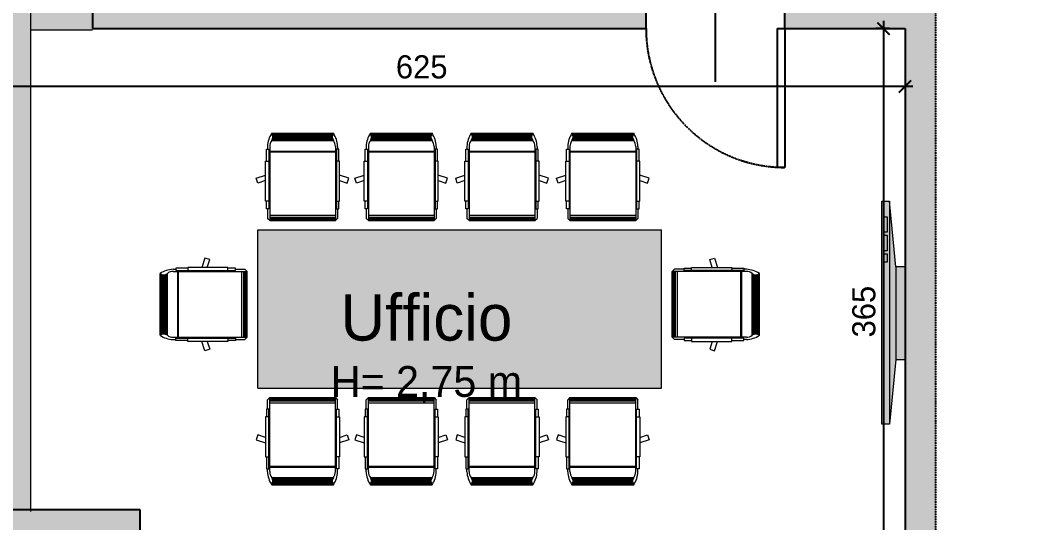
# Model space of a CAD drawing. Header units: millimetres. Extents: x 515 to 43442, y -1882 to 9936.
# Drawn here: x 16131 to 16781, y 9173 to 9499 of the extents above; entities that cross this region are included whole.
import ezdxf

# ---------------------------------------------------------------- set-up
doc = ezdxf.new("R2010")
doc.units = ezdxf.units.MM
doc.linetypes.add('35', pattern=[1.5, 0.5, -0.25, 0.5, -0.25])
doc.linetypes.add('HIDDEN', pattern=[0.375, 0.25, -0.125])
doc.layers.get('Defpoints').update_dxf_attribs({"color": 31})
doc.layers.add('ARREDI_CAMP', color=7, linetype='Continuous', lineweight=0, true_color=0xededed)
doc.layers.add('CAMP sez', color=9, linetype='Continuous', lineweight=15, true_color=0xbdbdbd)
doc.layers.add('ARREDI_LINEE', color=33, linetype='Continuous', lineweight=9)
for name, color, linetype in [('INF', 8, 'Continuous'), ('Q_100_ESECUTIVO', 3, 'Continuous'), ('SEZ', 170, 'Continuous'), ('Testi', 7, 'Continuous')]:
    doc.layers.add(name, color=color, linetype=linetype)
doc.styles.add('T_ESE_q100', font='bahnschrift.ttf', dxfattribs={"height": 15})
doc.dimstyles.new('ESE_q100', dxfattribs={"dimscale": 0, "dimtxt": 15, "dimasz": 8, "dimexe": 5, "dimexo": 10, "dimgap": 5, "dimtad": 1, "dimdec": 0, "dimrnd": 0.5, "dimzin": 0, "dimdsep": 46, "dimtxsty": 'T_ESE_q100', "dimblk": 'ARCHTICK', "dimcen": 0.09, "dimdle": 5, "dimadec": 0, "dimazin": 0, "dimtfac": 1, "dimtdec": 0, "dimtofl": 0, "dimtmove": 2, "dimatfit": 3, "dimldrblk": 'ARCHTICK', "dimfxl": 20, "dimfxlon": 1, "dimtolj": 1, "dimtzin": 0, "dimarcsym": 0})

# ---------------------------------------------------------------- blocks, each defined once
blk = doc.blocks.new('_ArchTick')
at = {"color": 0, "linetype": 'ByBlock', "const_width": 0.15}
blk.add_lwpolyline([(-0.5, -0.5), (0.5, 0.5)], dxfattribs=at)
blk = doc.blocks.new('*D168')
at = {"layer": 'Defpoints', "color": 0, "transparency": 16777216}
for p in [(16704.59, 9493.65), (16690.59, 9126.65), (16704.59, 9126.65)]:
    blk.add_point(p, dxfattribs=at)
at = {"layer": 'Q_100_ESECUTIVO', "color": 0, "lineweight": -2, "transparency": 16777216}
for p, q in [((16690.59, 9498.65), (16690.59, 9121.65)), ((16694.59, 9493.65), (16685.59, 9493.65)), ((16694.59, 9126.65), (16685.59, 9126.65))]:
    blk.add_line(p, q, dxfattribs=at)
at = {"layer": 'Q_100_ESECUTIVO', "color": 0, "lineweight": -2, "transparency": 16777216, "xscale": 8, "yscale": 8, "zscale": 8}
for p, rotation in [((16690.59, 9493.65), 90), ((16690.59, 9126.65), 270)]:
    blk.add_blockref('_ArchTick', p, dxfattribs=dict(at, rotation=rotation))
at = {"layer": 'Q_100_ESECUTIVO', "color": 0, "transparency": 16777216, "insert": (16677.94, 9310.15), "char_height": 15, "attachment_point": 5, "rotation": 90, "style": 'T_ESE_q100'}
blk.add_mtext('\\A1;365', dxfattribs=at)
blk = doc.blocks.new('*D175')
at = {"layer": 'Defpoints', "color": 0, "transparency": 16777216}
for p in [(16077.59, 9493.65), (16704.59, 9493.65), (16077.59, 9456.07)]:
    blk.add_point(p, dxfattribs=at)
at = {"layer": 'Q_100_ESECUTIVO', "color": 0, "lineweight": -2, "transparency": 16777216}
for p, q in [((16077.59, 9476.07), (16077.59, 9451.07)), ((16704.59, 9476.07), (16704.59, 9451.07)), ((16709.59, 9456.07), (16072.59, 9456.07))]:
    blk.add_line(p, q, dxfattribs=at)
at = {"layer": 'Q_100_ESECUTIVO', "color": 0, "lineweight": -2, "transparency": 16777216, "xscale": 8, "yscale": 8, "zscale": 8, "rotation": 180}
blk.add_blockref('_ArchTick', (16077.59, 9456.07), dxfattribs=at)
at = {"layer": 'Q_100_ESECUTIVO', "color": 0, "lineweight": -2, "transparency": 16777216, "xscale": 8, "yscale": 8, "zscale": 8}
blk.add_blockref('_ArchTick', (16704.59, 9456.07), dxfattribs=at)
at = {"layer": 'Q_100_ESECUTIVO', "color": 0, "transparency": 16777216, "insert": (16391.09, 9468.72), "char_height": 15, "attachment_point": 5, "style": 'T_ESE_q100'}
blk.add_mtext('\\A1;625', dxfattribs=at)

msp = doc.modelspace()

# ---------------------------------------------------------------- hatches: boundary and pattern name
at = {"layer": 'ARREDI_CAMP', "lineweight": -2, "true_color": 0xc7c8ca, "transparency": 33554687}
h = msp.add_hatch(color=9, dxfattribs=at)
h.dxf.hatch_style = 1
h.paths.add_polyline_path([(16177.59, 9546.65), (16077.59, 9546.65), (16077.59, 9492.65), (16077.59, 9180.65), (16137.59, 9180.65), (16137.59, 9492.65), (16177.59, 9492.65)])
at = {"layer": 'ARREDI_CAMP', "true_color": 0x474747}
h = msp.add_hatch(color=49, dxfattribs=at)
h.dxf.hatch_style = 1
h.paths.add_polyline_path([(16694.59, 9381.65), (16689.59, 9381.65), (16689.59, 9237.15), (16694.59, 9237.15), (16698.59, 9279.15), (16704.59, 9279.15), (16704.59, 9339.15), (16698.59, 9339.15)])
at = {"layer": 'ARREDI_CAMP', "lineweight": -2, "true_color": 0xc7c8ca, "transparency": 33554687}
h = msp.add_hatch(color=9, dxfattribs=at)
h.dxf.hatch_style = 1
h.paths.add_polyline_path([(16284.8, 9363.13), (16284.8, 9260.53), (16546.73, 9260.53), (16546.73, 9363.13)])
at = {"layer": 'CAMP sez'}
h = msp.add_hatch(color=256, dxfattribs=at)
h.dxf.hatch_style = 1
h.paths.add_polyline_path([(16446.59, 6994.65), (16293.59, 6994.65), (16293.59, 6979.65), (16446.59, 6979.65)], flags=17)
h.paths.add_polyline_path([(16789.59, 6994.65), (16536.59, 6994.65), (16536.59, 6979.65), (16789.59, 6979.65)], flags=17)
h.paths.add_polyline_path([(15701.59, 6338.65), (15674.59, 6338.65), (15674.59, 6318.65), (15701.59, 6318.65)], flags=17)
h.paths.add_polyline_path([(16903.59, 7576.65), (16789.59, 7576.65), (16789.59, 7549.65), (16794.59, 7549.65), (16794.59, 7530.65), (16789.59, 7530.65), (16789.59, 7503.65), (16903.59, 7503.65)], flags=17)
h.paths.add_polyline_path([(15925.09, 9914.65), (15905.09, 9914.65), (15905.09, 9516.65), (15925.09, 9516.65)], flags=17)
h.paths.add_polyline_path([(15945.09, 9516.65), (15885.09, 9516.65), (15885.09, 9496.65), (15945.09, 9496.65)], flags=17)
h.paths.add_polyline_path([(16062.59, 9516.65), (16035.09, 9516.65), (16035.09, 9496.65), (16062.59, 9496.65)], flags=17)
h.paths.add_polyline_path([(15795.09, 9516.65), (15682.59, 9516.65), (15682.59, 9496.65), (15795.09, 9496.65)], flags=17)
h.paths.add_polyline_path([(16208.59, 9181.65), (16062.59, 9181.65), (16062.59, 9165.65), (16181.59, 9165.65), (16181.59, 9072.65), (16234.59, 9072.65), (16234.59, 9083.65), (16208.59, 9083.65)], flags=17)
h.paths.add_polyline_path([(16062.59, 9170.65), (16042.59, 9170.65), (16042.59, 9165.65), (16062.59, 9165.65)], flags=17)
h.paths.add_polyline_path([(17801.59, 8096.65), (17738.59, 8096.65), (17738.59, 8024.65), (17801.59, 8024.65)], flags=17)
h.paths.add_polyline_path([(17801.59, 7050.65), (17738.59, 7050.65), (17738.59, 6951.65), (17801.59, 6989.65)], flags=17)
h.paths.add_polyline_path([(18316.03, 7344.1), (18296.91, 7372.22), (18264.66, 7350.3), (18283.77, 7322.18)], flags=17)
h.paths.add_polyline_path([(18838.3, 7699.06), (18819.19, 7727.18), (18786.93, 7705.26), (18806.05, 7677.14)], flags=17)
h.paths.add_polyline_path([(18845.59, 8096.65), (18782.59, 8096.65), (18782.59, 8024.65), (18845.59, 8024.65)], flags=17)
h.paths.add_polyline_path([(19370.93, 8061.06), (19368.59, 8096.65), (19305.59, 8096.65), (19305.59, 8016.65)], flags=17)
h.paths.add_polyline_path([(19909.85, 8433.37), (19891.86, 8459.84), (19831.48, 8418.81), (19849.47, 8392.34)], flags=17)
h.paths.add_polyline_path([(20162.93, 8605.38), (20144.94, 8631.84), (20113.51, 8610.48), (20131.5, 8584.02)], flags=17)
h.paths.add_polyline_path([(17573.59, 6979.65), (17553.59, 6979.65), (17553.59, 6850.1), (17330.36, 6698.38), (17341.6, 6681.84), (17573.59, 6839.51)], flags=17)
h.paths.add_polyline_path([(17309.35, 6659.92), (17298.01, 6676.6), (16903.59, 6478.04), (16903.59, 6455.65)], flags=17)
h.paths.add_polyline_path([(17322.49, 6709.96), (17290.23, 6688.04), (17309.35, 6659.92), (17341.6, 6681.84)], flags=17)
h.paths.add_polyline_path([(16903.59, 6528.65), (16789.59, 6528.65), (16789.59, 6501.65), (16794.59, 6501.65), (16794.59, 6482.65), (16789.59, 6482.65), (16789.59, 6455.65), (16903.59, 6455.65), (16903.59, 6478.04)], flags=17)
h.paths.add_polyline_path([(16903.59, 7052.65), (16789.59, 7052.65), (16789.59, 7025.65), (16794.59, 7025.65), (16794.59, 7006.65), (16789.59, 7006.65), (16789.59, 6979.65), (16903.59, 6979.65)], flags=17)
h.paths.add_polyline_path([(16293.59, 7052.65), (16228.59, 7052.65), (16228.59, 7025.65), (16233.59, 7025.65), (16233.59, 7006.65), (16228.59, 7006.65), (16228.59, 6979.65), (16293.59, 6979.65)], flags=17)
edge = h.paths.add_edge_path(flags=17)
edge.add_arc((16293.59, 7540.15), 218, 270, 282.45894, ccw=False)
edge.add_line((16293.59, 7322.15), (16293.59, 7305.15))
edge.add_arc((16293.59, 7540.15), 235, 270, 282.45894)
edge.add_line((16344.29, 7310.68), (16340.62, 7327.28))
edge = h.paths.add_edge_path(flags=17)
edge.add_line((16293.59, 7578.65), (16209.49, 7578.65))
edge.add_arc((16293.59, 7540.15), 92.5, 155.40407, 204.59593)
edge.add_line((16209.49, 7501.65), (16293.59, 7501.65))
edge.add_line((16293.59, 7501.65), (16293.59, 7578.65))
edge = h.paths.add_edge_path(flags=17)
edge.add_arc((16293.59, 7540.15), 235, 77.54106, 90)
edge.add_line((16293.59, 7775.15), (16293.59, 7758.15))
edge.add_arc((16293.59, 7540.15), 218, 77.54106, 90, ccw=False)
edge.add_line((16340.62, 7753.02), (16344.29, 7769.62))
h.paths.add_polyline_path([(16293.59, 6528.65), (16228.59, 6528.65), (16228.59, 6501.65), (16233.59, 6501.65), (16233.59, 6482.65), (16228.59, 6482.65), (16228.59, 6455.65), (16293.59, 6455.65)], flags=17)
h.paths.add_polyline_path([(15726.59, 6501.65), (15731.59, 6501.65), (15731.59, 6528.65), (15674.59, 6528.65), (15674.59, 6455.65), (15731.59, 6455.65), (15731.59, 6482.65), (15726.59, 6482.65)], flags=17)
h.paths.add_polyline_path([(16228.59, 6468.65), (15731.59, 6468.65), (15731.59, 6455.65), (16228.59, 6455.65)], flags=17)
h.paths.add_polyline_path([(15726.59, 7025.65), (15731.59, 7025.65), (15731.59, 7052.65), (15674.59, 7052.65), (15674.59, 6979.65), (15731.59, 6979.65), (15731.59, 7006.65), (15726.59, 7006.65)], flags=17)
h.paths.add_polyline_path([(15726.59, 7549.65), (15731.59, 7549.65), (15731.59, 7576.65), (15674.59, 7576.65), (15674.59, 7503.65), (15731.59, 7503.65), (15731.59, 7530.65), (15726.59, 7530.65)], flags=17)
h.paths.add_polyline_path([(15726.59, 8073.65), (15731.59, 8073.65), (15731.59, 8100.65), (15674.59, 8100.65), (15674.59, 8027.65), (15731.59, 8027.65), (15731.59, 8054.65), (15726.59, 8054.65)], flags=17)
h.paths.add_polyline_path([(15731.59, 8578.65), (15726.59, 8578.65), (15726.59, 8597.65), (15731.59, 8597.65), (15731.59, 8624.65), (15674.59, 8624.65), (15674.59, 8551.65), (15731.59, 8551.65)], flags=17)
h.paths.add_polyline_path([(16293.59, 8931.65), (15674.59, 8931.65), (15674.59, 8920.65), (16282.59, 8920.65), (16282.59, 8783.65), (16213.59, 8783.65), (16213.59, 8772.65), (16282.59, 8772.65), (16282.59, 8763.65), (16288.59, 8763.65), (16288.59, 8768.65), (16293.59, 8768.65)], flags=17)
h.paths.add_polyline_path([(16135.59, 8920.65), (16125.59, 8920.65), (16125.59, 8728.65), (16035.59, 8728.65), (16035.59, 8725.65), (16120.59, 8725.65), (16120.59, 8719.65), (16035.59, 8719.65), (16035.59, 8716.65), (16125.59, 8716.65), (16125.59, 8566.65), (15920.59, 8566.65), (15920.59, 8576.65), (15905.59, 8576.65), (15905.59, 8551.65), (16135.59, 8551.65), (16135.59, 8614.65), (16228.59, 8614.65), (16228.59, 8624.65), (16135.59, 8624.65), (16135.59, 8772.65), (16138.59, 8772.65), (16138.59, 8783.65), (16135.59, 8783.65)], flags=17)
h.paths.add_polyline_path([(15920.59, 8920.65), (15905.59, 8920.65), (15905.59, 8666.65), (15910.09, 8666.65), (15910.09, 8751.65), (15916.09, 8751.65), (15916.09, 8666.65), (15920.59, 8666.65), (15920.59, 8716.65), (15945.59, 8716.65), (15945.59, 8728.65), (15920.59, 8728.65)], flags=16)
h.paths.add_polyline_path([(16337.59, 8931.65), (16317.59, 8931.65), (16293.59, 8931.65), (16293.59, 8917.65), (16337.59, 8917.65)], flags=17)
h.paths.add_polyline_path([(16293.59, 8624.65), (16228.59, 8624.65), (16228.59, 8614.65), (16228.59, 8551.65), (16293.59, 8551.65)], flags=17)
h.paths.add_polyline_path([(16293.59, 8683.65), (16288.59, 8683.65), (16288.59, 8688.65), (16282.59, 8688.65), (16282.59, 8624.65), (16293.59, 8624.65)], flags=17)
h.paths.add_polyline_path([(16903.59, 8624.65), (16789.59, 8624.65), (16789.59, 8597.65), (16794.59, 8597.65), (16794.59, 8578.65), (16789.59, 8578.65), (16789.59, 8551.65), (16903.59, 8551.65)], flags=17)
h.paths.add_polyline_path([(16903.59, 8100.65), (16789.59, 8100.65), (16789.59, 8073.65), (16794.59, 8073.65), (16794.59, 8054.65), (16789.59, 8054.65), (16789.59, 8027.65), (16903.59, 8027.65)], flags=17)
h.paths.add_polyline_path([(16293.59, 8100.65), (16228.59, 8100.65), (16228.59, 8073.65), (16233.59, 8073.65), (16233.59, 8054.65), (16228.59, 8054.65), (16228.59, 8027.65), (16293.59, 8027.65)], flags=17)
h.paths.add_polyline_path([(17573.59, 8452.65), (17553.59, 8452.65), (17553.59, 7687.65), (17573.59, 7687.65)], flags=17)
h.paths.add_polyline_path([(17573.59, 7387.65), (17553.59, 7387.65), (17553.59, 6999.65), (16903.59, 6999.65), (16903.59, 6979.65), (17573.59, 6979.65)], flags=17)
h.paths.add_polyline_path([(16268.59, 5469.7), (16131.38, 5375.92), (16131.38, 5333.53), (16300.59, 5449.18), (16300.59, 5496.73), (20988.99, 8683.17), (20999.58, 8667.39), (21024.39, 8684.26), (20994.3, 8729.1), (16293.59, 5534.29), (16293.59, 5880.65), (15701.59, 5880.65), (15701.59, 5968.65), (15669.59, 5968.65), (15669.59, 5856.65), (15674.59, 5856.65), (15674.59, 5824.65), (15557.59, 5824.65), (15570.59, 5820.65), (15669.59, 5820.65), (15669.59, 5774.65), (15732.59, 5774.65), (15732.59, 5854.65), (16230.59, 5854.65), (16230.59, 5806.65), (16268.59, 5806.65), (16268.59, 5556.65), (16131.38, 5556.65), (16131.38, 5517.65), (16268.59, 5517.65)])
h.paths.add_polyline_path([(17553.59, 8947.65), (17573.59, 8947.65), (17573.59, 9108.65), (17553.59, 9108.65)], flags=17)
h.paths.add_polyline_path([(17573.59, 8857.65), (17553.59, 8857.65), (17553.59, 8752.65), (17573.59, 8752.65)], flags=17)
h.paths.add_polyline_path([(15962.59, 9165.65), (15962.59, 9170.65), (15656.59, 9170.65), (15656.59, 9496.65), (15682.59, 9496.65), (15682.59, 9564.65), (15656.59, 9564.65), (15656.59, 9873.65), (15682.59, 9873.65), (15682.59, 9914.65), (16167.59, 9914.65), (16167.59, 9564.65), (16062.59, 9564.65), (16062.59, 9181.65), (16077.59, 9181.65), (16077.59, 9547.65), (16177.59, 9547.65), (16177.59, 9493.65), (16536.59, 9493.65), (16536.59, 9504.65), (16207.59, 9504.65), (16207.59, 9564.65), (16188.59, 9564.65), (16188.59, 9873.65), (16207.59, 9873.65), (16207.59, 9914.65), (16704.59, 9914.65), (16704.59, 9504.65), (16626.59, 9504.65), (16626.59, 9493.65), (16704.59, 9493.65), (16704.59, 9126.65), (16682.59, 9126.65), (16682.59, 9083.65), (16316.59, 9083.65), (16316.59, 9072.65), (16682.59, 9072.65), (16682.59, 9044.65), (16693.59, 9044.65), (16693.59, 9072.65), (17006.59, 9072.65), (17006.59, 8931.65), (16693.59, 8931.65), (16693.59, 8958.65), (16682.59, 8958.65), (16682.59, 8931.65), (16427.59, 8931.65), (16427.59, 8917.65), (17026.59, 8917.65), (17026.59, 9014.65), (17335.59, 9014.65), (17335.59, 9108.65), (17759.59, 9108.65), (17759.59, 9089.65), (17786.59, 9089.65), (17786.59, 9108.65), (18803.59, 9108.65), (18803.59, 9089.65), (18830.59, 9089.65), (18830.59, 9108.65), (19848.59, 9108.65), (19848.59, 9089.65), (19899.59, 9089.65), (19899.59, 9175.65), (19891.59, 9175.65), (19891.59, 9485.65), (19899.59, 9485.65), (19899.59, 9536.65), (20127.59, 9536.65), (20127.59, 9479.65), (20330.57, 9121.65), (20155.59, 9121.65), (20155.59, 9175.65), (20127.59, 9175.65), (20127.59, 9105.65), (20180.57, 9012.68), (20190.12, 9018.13), (20140.25, 9105.65), (20339.64, 9105.65), (20484.84, 8849.55), (20341.64, 8752.23), (20233.69, 8941.67), (20224.14, 8936.23), (20345.43, 8723.37), (20768.89, 9011.17), (20753.49, 9034.11), (20508.93, 8867.89), (20157.59, 9487.56), (20157.59, 9566.65), (19861.59, 9566.65), (19861.59, 9138.65), (17295.59, 9138.65), (17295.59, 9034.65), (17026.59, 9034.65), (17026.59, 9092.65), (16724.59, 9092.65), (16724.59, 9934.65), (15636.59, 9934.65), (15636.59, 9097.65), (15429.59, 9097.65), (15429.59, 8551.65), (15464.59, 8551.65), (15464.59, 9072.65), (15687.59, 9072.65), (15687.59, 9165.65)])
h.paths.add_polyline_path([(15674.59, 6428.65), (15701.59, 6428.65), (15701.59, 6455.65), (15674.59, 6455.65)], flags=17)
h.paths.add_polyline_path([(20806.78, 8954.7), (20831.69, 8971.42), (20739.53, 9108.75), (21135.66, 9381.59), (21071.88, 8758.85), (21004.89, 8713.32), (21024.39, 8684.26), (21104.98, 8739.02), (21171.58, 9442.76), (20698.1, 9116.64)])
h.paths.add_polyline_path([(20994.3, 8729.1), (20969.5, 8712.24), (20994.35, 8729.02)])

# ---------------------------------------------------------------- linework, layer by layer
at = {"layer": 'ARREDI_LINEE'}
for p, q in [((16137.59, 9492.65), (16137.59, 9546.65)), ((16137.59, 9180.65), (16137.59, 9492.65)), ((16177.59, 9492.65), (16137.59, 9492.65)), ((16293.79, 9425.73), (16333.82, 9425.73)), ((16293.9, 9425.57), (16333.71, 9425.57)), ((16294, 9425.43), (16333.61, 9425.43)), ((16357.79, 9425.73), (16397.81, 9425.73)), ((16357.9, 9425.57), (16397.7, 9425.57)), ((16357.99, 9425.43), (16397.61, 9425.43)), ((16423.18, 9425.73), (16463.2, 9425.73)), ((16423.29, 9425.57), (16463.09, 9425.57)), ((16423.38, 9425.43), (16463, 9425.43)), ((16488.56, 9425.73), (16528.59, 9425.73)), ((16488.67, 9425.57), (16528.48, 9425.57)), ((16488.77, 9425.43), (16528.39, 9425.43)), ((16293.79, 9420.97), (16333.82, 9420.97)), ((16293.9, 9421.11), (16333.71, 9421.11)), ((16294.05, 9421.35), (16333.56, 9421.35)), ((16294.13, 9425.2), (16333.48, 9425.2)), ((16294.22, 9421.66), (16333.39, 9421.66)), ((16294.32, 9424.79), (16333.29, 9424.79)), ((16294.45, 9422.28), (16333.16, 9422.28)), ((16294.53, 9424.06), (16333.08, 9424.06)), ((16294.6, 9423.23), (16333.01, 9423.23)), ((16357.79, 9420.97), (16397.81, 9420.97)), ((16357.89, 9421.11), (16397.71, 9421.11)), ((16358.04, 9421.35), (16397.56, 9421.35)), ((16358.13, 9425.2), (16397.47, 9425.2)), ((16358.21, 9421.66), (16397.39, 9421.66)), ((16358.32, 9424.79), (16397.28, 9424.79)), ((16358.45, 9422.28), (16397.15, 9422.28)), ((16358.53, 9424.06), (16397.07, 9424.06)), ((16358.59, 9423.23), (16397.01, 9423.23)), ((16423.18, 9420.97), (16463.2, 9420.97)), ((16423.28, 9421.11), (16463.1, 9421.11)), ((16423.43, 9421.35), (16462.95, 9421.35)), ((16423.52, 9425.2), (16462.86, 9425.2)), ((16423.6, 9421.66), (16462.78, 9421.66)), ((16423.71, 9424.79), (16462.67, 9424.79)), ((16423.83, 9422.28), (16462.54, 9422.28)), ((16423.92, 9424.06), (16462.46, 9424.06)), ((16423.98, 9423.23), (16462.4, 9423.23)), ((16488.56, 9420.97), (16528.59, 9420.97)), ((16488.67, 9421.11), (16528.48, 9421.11)), ((16488.82, 9421.35), (16528.33, 9421.35)), ((16488.9, 9425.2), (16528.25, 9425.2)), ((16488.99, 9421.66), (16528.16, 9421.66)), ((16489.09, 9424.79), (16528.06, 9424.79)), ((16489.22, 9422.28), (16527.93, 9422.28)), ((16489.3, 9424.06), (16527.85, 9424.06)), ((16489.37, 9423.23), (16527.78, 9423.23)), ((16290.33, 9407.75), (16290.33, 9415.52)), ((16290.33, 9415.52), (16291.88, 9415.52)), ((16291.04, 9417.28), (16291.04, 9415.52)), ((16291.88, 9415.52), (16291.88, 9376.81)), ((16292.5, 9417.24), (16292.5, 9369.15)), ((16292.5, 9414.25), (16335.11, 9414.25)), ((16292.5, 9413.94), (16335.11, 9413.94)), ((16292.5, 9413.73), (16335.11, 9413.73)), ((16292.5, 9413.64), (16335.11, 9413.64)), ((16335.11, 9417.24), (16335.11, 9369.15)), ((16337.28, 9415.52), (16335.73, 9415.52)), ((16335.73, 9415.52), (16335.73, 9376.81)), ((16336.57, 9417.28), (16336.57, 9415.52)), ((16337.28, 9407.75), (16337.28, 9415.52)), ((16354.33, 9407.75), (16354.33, 9415.52)), ((16354.33, 9415.52), (16355.87, 9415.52)), ((16355.03, 9417.28), (16355.03, 9415.52)), ((16355.87, 9415.52), (16355.87, 9376.81)), ((16356.5, 9417.24), (16356.5, 9369.15)), ((16356.5, 9414.25), (16399.11, 9414.25)), ((16356.5, 9413.94), (16399.11, 9413.94)), ((16356.5, 9413.73), (16399.11, 9413.73)), ((16356.5, 9413.64), (16399.11, 9413.64)), ((16399.11, 9417.24), (16399.11, 9369.15)), ((16401.27, 9415.52), (16399.73, 9415.52)), ((16399.73, 9415.52), (16399.73, 9376.81)), ((16400.57, 9417.28), (16400.57, 9415.52)), ((16401.27, 9407.75), (16401.27, 9415.52)), ((16419.72, 9407.75), (16419.72, 9415.52)), ((16419.72, 9415.52), (16421.26, 9415.52)), ((16420.42, 9417.28), (16420.42, 9415.52)), ((16421.26, 9415.52), (16421.26, 9376.81)), ((16421.88, 9417.24), (16421.88, 9369.15)), ((16421.88, 9414.25), (16464.49, 9414.25)), ((16421.88, 9413.94), (16464.49, 9413.94)), ((16421.88, 9413.73), (16464.49, 9413.73)), ((16421.88, 9413.64), (16464.49, 9413.64)), ((16464.49, 9417.24), (16464.49, 9369.15)), ((16466.66, 9415.52), (16465.12, 9415.52)), ((16465.12, 9415.52), (16465.12, 9376.81)), ((16465.95, 9417.28), (16465.95, 9415.52)), ((16466.66, 9407.75), (16466.66, 9415.52)), ((16485.1, 9407.75), (16485.1, 9415.52)), ((16485.1, 9415.52), (16486.65, 9415.52)), ((16485.81, 9417.28), (16485.81, 9415.52)), ((16486.65, 9415.52), (16486.65, 9376.81)), ((16487.27, 9417.24), (16487.27, 9369.15)), ((16487.27, 9414.25), (16529.88, 9414.25)), ((16487.27, 9413.94), (16529.88, 9413.94)), ((16487.27, 9413.73), (16529.88, 9413.73)), ((16487.27, 9413.64), (16529.88, 9413.64)), ((16529.88, 9417.24), (16529.88, 9369.15)), ((16532.05, 9415.52), (16530.5, 9415.52)), ((16530.5, 9415.52), (16530.5, 9376.81)), ((16531.34, 9417.28), (16531.34, 9415.52)), ((16532.05, 9407.75), (16532.05, 9415.52)), ((16289.76, 9407.75), (16291.88, 9407.75)), ((16289.76, 9381.73), (16289.76, 9407.75)), ((16337.85, 9407.75), (16335.73, 9407.75)), ((16337.85, 9381.73), (16337.85, 9407.75)), ((16353.76, 9407.75), (16355.87, 9407.75)), ((16353.76, 9381.73), (16353.76, 9407.75)), ((16401.84, 9407.75), (16399.73, 9407.75)), ((16401.84, 9381.73), (16401.84, 9407.75)), ((16419.15, 9407.75), (16421.26, 9407.75)), ((16419.15, 9381.73), (16419.15, 9407.75)), ((16467.23, 9407.75), (16465.12, 9407.75)), ((16467.23, 9381.73), (16467.23, 9407.75)), ((16484.53, 9407.75), (16486.65, 9407.75)), ((16484.53, 9381.73), (16484.53, 9407.75)), ((16532.62, 9407.75), (16530.5, 9407.75)), ((16532.62, 9381.73), (16532.62, 9407.75)), ((16283.76, 9396.58), (16289.76, 9398.54)), ((16284.76, 9393.49), (16283.76, 9396.58)), ((16289.76, 9395.11), (16284.76, 9393.49)), ((16343.85, 9396.58), (16337.85, 9398.54)), ((16337.85, 9395.11), (16342.85, 9393.49)), ((16342.85, 9393.49), (16343.85, 9396.58)), ((16347.75, 9396.58), (16353.76, 9398.54)), ((16348.76, 9393.49), (16347.75, 9396.58)), ((16353.76, 9395.11), (16348.76, 9393.49)), ((16407.85, 9396.58), (16401.84, 9398.54)), ((16401.84, 9395.11), (16406.84, 9393.49)), ((16406.84, 9393.49), (16407.85, 9396.58)), ((16413.14, 9396.58), (16419.15, 9398.54)), ((16414.14, 9393.49), (16413.14, 9396.58)), ((16419.15, 9395.11), (16414.14, 9393.49)), ((16473.24, 9396.58), (16467.23, 9398.54)), ((16467.23, 9395.11), (16472.23, 9393.49)), ((16472.23, 9393.49), (16473.24, 9396.58)), ((16478.53, 9396.58), (16484.53, 9398.54)), ((16479.53, 9393.49), (16478.53, 9396.58)), ((16484.53, 9395.11), (16479.53, 9393.49)), ((16538.63, 9396.58), (16532.62, 9398.54)), ((16532.62, 9395.11), (16537.62, 9393.49)), ((16537.62, 9393.49), (16538.63, 9396.58)), ((16291.88, 9381.73), (16289.76, 9381.73)), ((16290.33, 9376.81), (16290.33, 9381.73)), ((16335.73, 9381.73), (16337.85, 9381.73)), ((16337.28, 9376.81), (16337.28, 9381.73)), ((16355.87, 9381.73), (16353.76, 9381.73)), ((16354.33, 9376.81), (16354.33, 9381.73)), ((16399.73, 9381.73), (16401.84, 9381.73)), ((16401.27, 9376.81), (16401.27, 9381.73)), ((16421.26, 9381.73), (16419.15, 9381.73)), ((16419.72, 9376.81), (16419.72, 9381.73)), ((16465.12, 9381.73), (16467.23, 9381.73)), ((16466.66, 9376.81), (16466.66, 9381.73)), ((16486.65, 9381.73), (16484.53, 9381.73)), ((16485.1, 9376.81), (16485.1, 9381.73)), ((16530.5, 9381.73), (16532.62, 9381.73)), ((16532.05, 9376.81), (16532.05, 9381.73)), ((16698.59, 9339.15), (16694.59, 9381.65)), ((16291.88, 9376.81), (16290.33, 9376.81)), ((16291.04, 9376.81), (16291.04, 9370.61)), ((16335.73, 9376.81), (16337.28, 9376.81)), ((16336.57, 9376.81), (16336.57, 9370.61)), ((16355.87, 9376.81), (16354.33, 9376.81)), ((16355.03, 9376.81), (16355.03, 9370.61)), ((16399.73, 9376.81), (16401.27, 9376.81)), ((16400.57, 9376.81), (16400.57, 9370.61)), ((16421.26, 9376.81), (16419.72, 9376.81)), ((16420.42, 9376.81), (16420.42, 9370.61)), ((16465.12, 9376.81), (16466.66, 9376.81)), ((16465.95, 9376.81), (16465.95, 9370.61)), ((16486.65, 9376.81), (16485.1, 9376.81)), ((16485.81, 9376.81), (16485.81, 9370.61)), ((16530.5, 9376.81), (16532.05, 9376.81)), ((16531.34, 9376.81), (16531.34, 9370.61)), ((16292.5, 9369.15), (16291.04, 9370.61)), ((16292.5, 9372.63), (16335.11, 9372.63)), ((16292.5, 9371.29), (16335.11, 9371.29)), ((16292.5, 9370.44), (16335.11, 9370.44)), ((16292.5, 9369.86), (16335.11, 9369.86)), ((16292.5, 9369.52), (16335.11, 9369.52)), ((16292.5, 9369.29), (16335.11, 9369.29)), ((16292.5, 9369.15), (16335.11, 9369.15)), ((16335.11, 9369.15), (16336.57, 9370.61)), ((16356.5, 9369.15), (16355.03, 9370.61)), ((16356.5, 9372.63), (16399.11, 9372.63)), ((16356.5, 9371.29), (16399.11, 9371.29)), ((16356.5, 9370.44), (16399.11, 9370.44)), ((16356.5, 9369.86), (16399.11, 9369.86)), ((16356.5, 9369.52), (16399.11, 9369.52)), ((16356.5, 9369.29), (16399.11, 9369.29)), ((16356.5, 9369.15), (16399.11, 9369.15)), ((16399.11, 9369.15), (16400.57, 9370.61)), ((16421.88, 9369.15), (16420.42, 9370.61)), ((16421.88, 9372.63), (16464.49, 9372.63)), ((16421.88, 9371.29), (16464.49, 9371.29)), ((16421.88, 9370.44), (16464.49, 9370.44)), ((16421.88, 9369.86), (16464.49, 9369.86)), ((16421.88, 9369.52), (16464.49, 9369.52)), ((16421.88, 9369.29), (16464.49, 9369.29)), ((16421.88, 9369.15), (16464.49, 9369.15)), ((16464.49, 9369.15), (16465.95, 9370.61)), ((16487.27, 9369.15), (16485.81, 9370.61)), ((16487.27, 9372.63), (16529.88, 9372.63)), ((16487.27, 9371.29), (16529.88, 9371.29)), ((16487.27, 9370.44), (16529.88, 9370.44)), ((16487.27, 9369.86), (16529.88, 9369.86)), ((16487.27, 9369.52), (16529.88, 9369.52)), ((16487.27, 9369.29), (16529.88, 9369.29)), ((16487.27, 9369.15), (16529.88, 9369.15)), ((16529.88, 9369.15), (16531.34, 9370.61)), ((16284.8, 9260.53), (16284.8, 9363.13)), ((16284.8, 9363.13), (16546.73, 9363.13)), ((16546.73, 9260.53), (16546.73, 9363.13)), ((16250.51, 9344.85), (16248.56, 9338.84)), ((16253.61, 9343.84), (16250.51, 9344.85)), ((16251.98, 9338.84), (16253.61, 9343.84)), ((16577.92, 9343.84), (16581.01, 9344.85)), ((16579.54, 9338.84), (16577.92, 9343.84)), ((16581.01, 9344.85), (16582.97, 9338.84)), ((16221.37, 9294.78), (16221.37, 9334.81)), ((16221.52, 9294.89), (16221.52, 9334.7)), ((16221.66, 9294.99), (16221.66, 9334.61)), ((16221.9, 9295.12), (16221.9, 9334.47)), ((16222.31, 9295.32), (16222.31, 9334.28)), ((16225.43, 9295.21), (16225.43, 9334.39)), ((16225.75, 9295.04), (16225.75, 9334.56)), ((16225.98, 9294.89), (16225.98, 9334.71)), ((16226.13, 9294.78), (16226.13, 9334.81)), ((16229.82, 9337.56), (16231.57, 9337.56)), ((16229.86, 9336.1), (16277.94, 9336.1)), ((16239.35, 9338.27), (16231.57, 9338.27)), ((16231.57, 9338.27), (16231.57, 9336.72)), ((16231.57, 9336.72), (16270.28, 9336.72)), ((16232.84, 9293.49), (16232.84, 9336.1)), ((16233.15, 9293.49), (16233.15, 9336.1)), ((16233.37, 9293.49), (16233.37, 9336.1)), ((16233.45, 9293.49), (16233.45, 9336.1)), ((16239.35, 9338.84), (16239.35, 9336.72)), ((16265.36, 9338.84), (16239.35, 9338.84)), ((16265.36, 9336.72), (16265.36, 9338.84)), ((16270.28, 9338.27), (16265.36, 9338.27)), ((16270.28, 9336.72), (16270.28, 9338.27)), ((16270.28, 9337.56), (16276.48, 9337.56)), ((16274.46, 9293.49), (16274.46, 9336.1)), ((16275.81, 9293.49), (16275.81, 9336.1)), ((16277.94, 9336.1), (16276.48, 9337.56)), ((16276.66, 9293.49), (16276.66, 9336.1)), ((16277.23, 9293.49), (16277.23, 9336.1)), ((16277.58, 9293.49), (16277.58, 9336.1)), ((16277.8, 9293.49), (16277.8, 9336.1)), ((16277.94, 9293.49), (16277.94, 9336.1)), ((16553.58, 9336.1), (16555.04, 9337.56)), ((16553.58, 9293.49), (16553.58, 9336.1)), ((16601.67, 9336.1), (16553.58, 9336.1)), ((16553.72, 9293.49), (16553.72, 9336.1)), ((16553.95, 9293.49), (16553.95, 9336.1)), ((16554.29, 9293.49), (16554.29, 9336.1)), ((16554.87, 9293.49), (16554.87, 9336.1)), ((16561.24, 9337.56), (16555.04, 9337.56)), ((16555.72, 9293.49), (16555.72, 9336.1)), ((16557.06, 9293.49), (16557.06, 9336.1)), ((16561.24, 9336.72), (16561.24, 9338.27)), ((16561.24, 9338.27), (16566.16, 9338.27)), ((16599.95, 9336.72), (16561.24, 9336.72)), ((16566.16, 9336.72), (16566.16, 9338.84)), ((16566.16, 9338.84), (16592.18, 9338.84)), ((16592.18, 9338.84), (16592.18, 9336.72)), ((16592.18, 9338.27), (16599.95, 9338.27)), ((16598.07, 9293.49), (16598.07, 9336.1)), ((16598.16, 9293.49), (16598.16, 9336.1)), ((16598.37, 9293.49), (16598.37, 9336.1)), ((16598.68, 9293.49), (16598.68, 9336.1)), ((16599.95, 9338.27), (16599.95, 9336.72)), ((16601.71, 9337.56), (16599.95, 9337.56)), ((16605.4, 9294.78), (16605.4, 9334.81)), ((16605.54, 9294.89), (16605.54, 9334.71)), ((16605.78, 9295.04), (16605.78, 9334.56)), ((16606.09, 9295.21), (16606.09, 9334.39)), ((16609.22, 9295.32), (16609.22, 9334.28)), ((16609.63, 9295.12), (16609.63, 9334.47)), ((16609.86, 9294.99), (16609.86, 9334.61)), ((16610, 9294.89), (16610, 9334.7)), ((16610.16, 9294.78), (16610.16, 9334.81)), ((16223.03, 9295.53), (16223.03, 9334.07)), ((16223.86, 9295.59), (16223.86, 9334)), ((16224.81, 9295.44), (16224.81, 9334.15)), ((16606.71, 9295.44), (16606.71, 9334.15)), ((16607.66, 9295.59), (16607.66, 9334)), ((16608.49, 9295.53), (16608.49, 9334.07)), ((16229.82, 9292.03), (16231.57, 9292.03)), ((16229.86, 9293.49), (16277.94, 9293.49)), ((16231.57, 9291.33), (16231.57, 9292.87)), ((16231.57, 9292.87), (16270.28, 9292.87)), ((16239.35, 9291.33), (16231.57, 9291.33)), ((16239.35, 9290.75), (16239.35, 9292.87)), ((16265.36, 9290.75), (16239.35, 9290.75)), ((16250.51, 9284.75), (16248.56, 9290.75)), ((16251.98, 9290.75), (16253.61, 9285.75)), ((16265.36, 9292.87), (16265.36, 9290.75)), ((16270.28, 9291.33), (16265.36, 9291.33)), ((16270.28, 9292.87), (16270.28, 9291.33)), ((16270.28, 9292.03), (16276.48, 9292.03)), ((16277.94, 9293.49), (16276.48, 9292.03)), ((16601.67, 9293.49), (16553.58, 9293.49)), ((16553.58, 9293.49), (16555.04, 9292.03)), ((16561.24, 9292.03), (16555.04, 9292.03)), ((16599.95, 9292.87), (16561.24, 9292.87)), ((16561.24, 9292.87), (16561.24, 9291.33)), ((16561.24, 9291.33), (16566.16, 9291.33)), ((16566.16, 9292.87), (16566.16, 9290.75)), ((16566.16, 9290.75), (16592.18, 9290.75)), ((16579.54, 9290.75), (16577.92, 9285.75)), ((16581.01, 9284.75), (16582.97, 9290.75)), ((16592.18, 9290.75), (16592.18, 9292.87)), ((16592.18, 9291.33), (16599.95, 9291.33)), ((16599.95, 9291.33), (16599.95, 9292.87)), ((16601.71, 9292.03), (16599.95, 9292.03)), ((16253.61, 9285.75), (16250.51, 9284.75)), ((16577.92, 9285.75), (16581.01, 9284.75)), ((16698.59, 9279.15), (16694.59, 9237.15)), ((16284.8, 9260.53), (16546.73, 9260.53)), ((16292.5, 9254.5), (16291.04, 9253.04)), ((16291.04, 9246.84), (16291.04, 9253.04)), ((16292.5, 9254.5), (16335.11, 9254.5)), ((16292.5, 9206.42), (16292.5, 9254.5)), ((16292.5, 9254.36), (16335.11, 9254.36)), ((16292.5, 9254.14), (16335.11, 9254.14)), ((16292.5, 9253.79), (16335.11, 9253.79)), ((16292.5, 9253.22), (16335.11, 9253.22)), ((16292.5, 9252.37), (16335.11, 9252.37)), ((16292.5, 9251.02), (16335.11, 9251.02)), ((16335.11, 9206.42), (16335.11, 9254.5)), ((16335.11, 9254.5), (16336.57, 9253.04)), ((16336.57, 9246.84), (16336.57, 9253.04)), ((16356.5, 9254.5), (16355.03, 9253.04)), ((16355.03, 9246.84), (16355.03, 9253.04)), ((16356.5, 9254.5), (16399.11, 9254.5)), ((16356.5, 9206.42), (16356.5, 9254.5)), ((16356.5, 9254.36), (16399.11, 9254.36)), ((16356.5, 9254.14), (16399.11, 9254.14)), ((16356.5, 9253.79), (16399.11, 9253.79)), ((16356.5, 9253.22), (16399.11, 9253.22)), ((16356.5, 9252.37), (16399.11, 9252.37)), ((16356.5, 9251.02), (16399.11, 9251.02)), ((16399.11, 9206.42), (16399.11, 9254.5)), ((16399.11, 9254.5), (16400.57, 9253.04)), ((16400.57, 9246.84), (16400.57, 9253.04)), ((16421.88, 9254.5), (16420.42, 9253.04)), ((16420.42, 9246.84), (16420.42, 9253.04)), ((16421.88, 9254.5), (16464.49, 9254.5)), ((16421.88, 9206.42), (16421.88, 9254.5)), ((16421.88, 9254.36), (16464.49, 9254.36)), ((16421.88, 9254.14), (16464.49, 9254.14)), ((16421.88, 9253.79), (16464.49, 9253.79)), ((16421.88, 9253.22), (16464.49, 9253.22)), ((16421.88, 9252.37), (16464.49, 9252.37)), ((16421.88, 9251.02), (16464.49, 9251.02)), ((16464.49, 9206.42), (16464.49, 9254.5)), ((16464.49, 9254.5), (16465.95, 9253.04)), ((16465.95, 9246.84), (16465.95, 9253.04)), ((16487.27, 9254.5), (16485.81, 9253.04)), ((16485.81, 9246.84), (16485.81, 9253.04)), ((16487.27, 9254.5), (16529.88, 9254.5)), ((16487.27, 9206.42), (16487.27, 9254.5)), ((16487.27, 9254.36), (16529.88, 9254.36)), ((16487.27, 9254.14), (16529.88, 9254.14)), ((16487.27, 9253.79), (16529.88, 9253.79)), ((16487.27, 9253.22), (16529.88, 9253.22)), ((16487.27, 9252.37), (16529.88, 9252.37)), ((16487.27, 9251.02), (16529.88, 9251.02)), ((16529.88, 9206.42), (16529.88, 9254.5)), ((16529.88, 9254.5), (16531.34, 9253.04)), ((16531.34, 9246.84), (16531.34, 9253.04)), ((16291.88, 9246.84), (16290.33, 9246.84)), ((16290.33, 9246.84), (16290.33, 9241.92)), ((16291.88, 9208.13), (16291.88, 9246.84)), ((16335.73, 9208.13), (16335.73, 9246.84)), ((16335.73, 9246.84), (16337.28, 9246.84)), ((16337.28, 9246.84), (16337.28, 9241.92)), ((16355.87, 9246.84), (16354.33, 9246.84)), ((16354.33, 9246.84), (16354.33, 9241.92)), ((16355.87, 9208.13), (16355.87, 9246.84)), ((16399.73, 9208.13), (16399.73, 9246.84)), ((16399.73, 9246.84), (16401.27, 9246.84)), ((16401.27, 9246.84), (16401.27, 9241.92)), ((16421.26, 9246.84), (16419.72, 9246.84)), ((16419.72, 9246.84), (16419.72, 9241.92)), ((16421.26, 9208.13), (16421.26, 9246.84)), ((16465.12, 9208.13), (16465.12, 9246.84)), ((16465.12, 9246.84), (16466.66, 9246.84)), ((16466.66, 9246.84), (16466.66, 9241.92)), ((16486.65, 9246.84), (16485.1, 9246.84)), ((16485.1, 9246.84), (16485.1, 9241.92)), ((16486.65, 9208.13), (16486.65, 9246.84)), ((16530.5, 9208.13), (16530.5, 9246.84)), ((16530.5, 9246.84), (16532.05, 9246.84)), ((16532.05, 9246.84), (16532.05, 9241.92)), ((16291.88, 9241.92), (16289.76, 9241.92)), ((16289.76, 9241.92), (16289.76, 9215.91)), ((16335.73, 9241.92), (16337.85, 9241.92)), ((16337.85, 9241.92), (16337.85, 9215.91)), ((16355.87, 9241.92), (16353.76, 9241.92)), ((16353.76, 9241.92), (16353.76, 9215.91)), ((16399.73, 9241.92), (16401.84, 9241.92)), ((16401.84, 9241.92), (16401.84, 9215.91)), ((16421.26, 9241.92), (16419.15, 9241.92)), ((16419.15, 9241.92), (16419.15, 9215.91)), ((16465.12, 9241.92), (16467.23, 9241.92)), ((16467.23, 9241.92), (16467.23, 9215.91)), ((16486.65, 9241.92), (16484.53, 9241.92)), ((16484.53, 9241.92), (16484.53, 9215.91)), ((16530.5, 9241.92), (16532.62, 9241.92)), ((16532.62, 9241.92), (16532.62, 9215.91)), ((16284.76, 9230.17), (16283.76, 9227.07)), ((16289.76, 9228.54), (16284.76, 9230.17)), ((16337.85, 9228.54), (16342.85, 9230.17)), ((16342.85, 9230.17), (16343.85, 9227.07)), ((16348.76, 9230.17), (16347.75, 9227.07)), ((16353.76, 9228.54), (16348.76, 9230.17)), ((16401.84, 9228.54), (16406.84, 9230.17)), ((16406.84, 9230.17), (16407.85, 9227.07)), ((16414.14, 9230.17), (16413.14, 9227.07)), ((16419.15, 9228.54), (16414.14, 9230.17)), ((16467.23, 9228.54), (16472.23, 9230.17)), ((16472.23, 9230.17), (16473.24, 9227.07)), ((16479.53, 9230.17), (16478.53, 9227.07)), ((16484.53, 9228.54), (16479.53, 9230.17)), ((16532.62, 9228.54), (16537.62, 9230.17)), ((16537.62, 9230.17), (16538.63, 9227.07)), ((16283.76, 9227.07), (16289.76, 9225.12)), ((16343.85, 9227.07), (16337.85, 9225.12)), ((16347.75, 9227.07), (16353.76, 9225.12)), ((16407.85, 9227.07), (16401.84, 9225.12)), ((16413.14, 9227.07), (16419.15, 9225.12)), ((16473.24, 9227.07), (16467.23, 9225.12)), ((16478.53, 9227.07), (16484.53, 9225.12)), ((16538.63, 9227.07), (16532.62, 9225.12)), ((16289.76, 9215.91), (16291.88, 9215.91)), ((16290.33, 9215.91), (16290.33, 9208.13)), ((16337.85, 9215.91), (16335.73, 9215.91)), ((16337.28, 9215.91), (16337.28, 9208.13)), ((16353.76, 9215.91), (16355.87, 9215.91)), ((16354.33, 9215.91), (16354.33, 9208.13)), ((16401.84, 9215.91), (16399.73, 9215.91)), ((16401.27, 9215.91), (16401.27, 9208.13)), ((16419.15, 9215.91), (16421.26, 9215.91)), ((16419.72, 9215.91), (16419.72, 9208.13)), ((16467.23, 9215.91), (16465.12, 9215.91)), ((16466.66, 9215.91), (16466.66, 9208.13)), ((16484.53, 9215.91), (16486.65, 9215.91)), ((16485.1, 9215.91), (16485.1, 9208.13)), ((16532.62, 9215.91), (16530.5, 9215.91)), ((16532.05, 9215.91), (16532.05, 9208.13)), ((16290.33, 9208.13), (16291.88, 9208.13)), ((16291.04, 9206.38), (16291.04, 9208.13)), ((16292.5, 9210.01), (16335.11, 9210.01)), ((16292.5, 9209.93), (16335.11, 9209.93)), ((16292.5, 9209.71), (16335.11, 9209.71)), ((16292.5, 9209.4), (16335.11, 9209.4)), ((16337.28, 9208.13), (16335.73, 9208.13)), ((16336.57, 9206.38), (16336.57, 9208.13)), ((16354.33, 9208.13), (16355.87, 9208.13)), ((16355.03, 9206.38), (16355.03, 9208.13)), ((16356.5, 9210.01), (16399.11, 9210.01)), ((16356.5, 9209.93), (16399.11, 9209.93)), ((16356.5, 9209.71), (16399.11, 9209.71)), ((16356.5, 9209.4), (16399.11, 9209.4)), ((16401.27, 9208.13), (16399.73, 9208.13)), ((16400.57, 9206.38), (16400.57, 9208.13)), ((16419.72, 9208.13), (16421.26, 9208.13)), ((16420.42, 9206.38), (16420.42, 9208.13)), ((16421.88, 9210.01), (16464.49, 9210.01)), ((16421.88, 9209.93), (16464.49, 9209.93)), ((16421.88, 9209.71), (16464.49, 9209.71)), ((16421.88, 9209.4), (16464.49, 9209.4)), ((16466.66, 9208.13), (16465.12, 9208.13)), ((16465.95, 9206.38), (16465.95, 9208.13)), ((16485.1, 9208.13), (16486.65, 9208.13)), ((16485.81, 9206.38), (16485.81, 9208.13)), ((16487.27, 9210.01), (16529.88, 9210.01)), ((16487.27, 9209.93), (16529.88, 9209.93)), ((16487.27, 9209.71), (16529.88, 9209.71)), ((16487.27, 9209.4), (16529.88, 9209.4)), ((16532.05, 9208.13), (16530.5, 9208.13)), ((16531.34, 9206.38), (16531.34, 9208.13)), ((16293.79, 9202.69), (16333.82, 9202.69)), ((16293.79, 9197.93), (16333.82, 9197.93)), ((16293.9, 9202.54), (16333.71, 9202.54)), ((16293.9, 9198.08), (16333.71, 9198.08)), ((16294, 9198.22), (16333.61, 9198.22)), ((16294.05, 9202.31), (16333.56, 9202.31)), ((16294.13, 9198.46), (16333.48, 9198.46)), ((16294.22, 9201.99), (16333.39, 9201.99)), ((16294.32, 9198.87), (16333.29, 9198.87)), ((16294.45, 9201.37), (16333.16, 9201.37)), ((16294.53, 9199.59), (16333.08, 9199.59)), ((16294.6, 9200.42), (16333.01, 9200.42)), ((16357.79, 9202.69), (16397.81, 9202.69)), ((16357.79, 9197.93), (16397.81, 9197.93)), ((16357.89, 9202.54), (16397.71, 9202.54)), ((16357.9, 9198.08), (16397.7, 9198.08)), ((16357.99, 9198.22), (16397.61, 9198.22)), ((16358.04, 9202.31), (16397.56, 9202.31)), ((16358.13, 9198.46), (16397.47, 9198.46)), ((16358.21, 9201.99), (16397.39, 9201.99)), ((16358.32, 9198.87), (16397.28, 9198.87)), ((16358.45, 9201.37), (16397.15, 9201.37)), ((16358.53, 9199.59), (16397.07, 9199.59)), ((16358.59, 9200.42), (16397.01, 9200.42)), ((16423.18, 9202.69), (16463.2, 9202.69)), ((16423.18, 9197.93), (16463.2, 9197.93)), ((16423.28, 9202.54), (16463.1, 9202.54)), ((16423.29, 9198.08), (16463.09, 9198.08)), ((16423.38, 9198.22), (16463, 9198.22)), ((16423.43, 9202.31), (16462.95, 9202.31)), ((16423.52, 9198.46), (16462.86, 9198.46)), ((16423.6, 9201.99), (16462.78, 9201.99)), ((16423.71, 9198.87), (16462.67, 9198.87)), ((16423.83, 9201.37), (16462.54, 9201.37)), ((16423.92, 9199.59), (16462.46, 9199.59)), ((16423.98, 9200.42), (16462.4, 9200.42)), ((16488.56, 9202.69), (16528.59, 9202.69)), ((16488.56, 9197.93), (16528.59, 9197.93)), ((16488.67, 9202.54), (16528.48, 9202.54)), ((16488.67, 9198.08), (16528.48, 9198.08)), ((16488.77, 9198.22), (16528.39, 9198.22)), ((16488.82, 9202.31), (16528.33, 9202.31)), ((16488.9, 9198.46), (16528.25, 9198.46)), ((16488.99, 9201.99), (16528.16, 9201.99)), ((16489.09, 9198.87), (16528.06, 9198.87)), ((16489.22, 9201.37), (16527.93, 9201.37)), ((16489.3, 9199.59), (16527.85, 9199.59)), ((16489.37, 9200.42), (16527.78, 9200.42))]:
    msp.add_line(p, q, dxfattribs=at)
for points in [[(16689.59, 9237.15), (16689.59, 9381.65), (16694.59, 9381.65), (16694.59, 9237.15)], [(16691.09, 9361.65), (16691.09, 9371.65), (16693.09, 9371.65), (16693.09, 9361.65)], [(16691.09, 9349.65), (16691.09, 9359.65), (16693.09, 9359.65), (16693.09, 9349.65)], [(16691.09, 9342.3), (16691.09, 9347.63), (16693.09, 9347.63), (16693.09, 9342.3)], [(16704.59, 9279.15), (16704.59, 9339.15), (16698.59, 9339.15), (16698.59, 9279.15)]]:
    msp.add_lwpolyline(points, close=True, dxfattribs=at)
for centre, radius, start, end in [((16308.03, 9416.41), 17.02, 146.813, 177.08504), ((16290.69, 9423.35), 3.91, 322.5, 37.5), ((16336.92, 9423.35), 3.91, 142.5, 217.5), ((16319.58, 9416.41), 17.02, 2.91496, 33.187), ((16372.03, 9416.41), 17.02, 146.813, 177.08504), ((16354.69, 9423.35), 3.91, 322.5, 37.5), ((16400.91, 9423.35), 3.91, 142.5, 217.5), ((16383.57, 9416.41), 17.02, 2.91496, 33.187), ((16437.42, 9416.41), 17.02, 146.813, 177.08504), ((16420.08, 9423.35), 3.91, 322.5, 37.5), ((16466.3, 9423.35), 3.91, 142.5, 217.5), ((16448.96, 9416.41), 17.02, 2.91496, 33.187), ((16502.8, 9416.41), 17.02, 146.813, 177.08504), ((16485.46, 9423.35), 3.91, 322.5, 37.5), ((16531.69, 9423.35), 3.91, 142.5, 217.5), ((16514.35, 9416.41), 17.02, 2.91496, 33.187), ((16297.62, 9417.56), 5.13, 138.26618, 183.55092), ((16329.99, 9417.56), 5.13, 356.44908, 41.73382), ((16361.61, 9417.56), 5.13, 138.26618, 183.55092), ((16393.99, 9417.56), 5.13, 356.44908, 41.73382), ((16427, 9417.56), 5.13, 138.26618, 183.55092), ((16459.37, 9417.56), 5.13, 356.44908, 41.73382), ((16492.39, 9417.56), 5.13, 138.26618, 183.55092), ((16524.76, 9417.56), 5.13, 356.44908, 41.73382), ((16230.68, 9320.57), 17.02, 92.91496, 123.187), ((16223.75, 9337.91), 3.91, 232.5, 307.5), ((16229.54, 9330.98), 5.13, 86.44908, 131.73382), ((16601.99, 9330.98), 5.13, 48.26618, 93.55092), ((16600.84, 9320.57), 17.02, 56.813, 87.08504), ((16607.78, 9337.91), 3.91, 232.5, 307.5), ((16223.75, 9291.69), 3.91, 52.5, 127.5), ((16607.78, 9291.69), 3.91, 52.5, 127.5), ((16230.68, 9309.03), 17.02, 236.813, 267.08504), ((16229.54, 9298.61), 5.13, 228.26618, 273.55092), ((16601.99, 9298.61), 5.13, 266.44908, 311.73382), ((16600.84, 9309.03), 17.02, 272.91496, 303.187), ((16308.03, 9207.24), 17.02, 182.91496, 213.187), ((16297.62, 9206.1), 5.13, 176.44908, 221.73382), ((16329.99, 9206.1), 5.13, 318.26618, 3.55092), ((16319.58, 9207.24), 17.02, 326.813, 357.08504), ((16372.03, 9207.24), 17.02, 182.91496, 213.187), ((16361.61, 9206.1), 5.13, 176.44908, 221.73382), ((16393.99, 9206.1), 5.13, 318.26618, 3.55092), ((16383.57, 9207.24), 17.02, 326.813, 357.08504), ((16437.42, 9207.24), 17.02, 182.91496, 213.187), ((16427, 9206.1), 5.13, 176.44908, 221.73382), ((16459.37, 9206.1), 5.13, 318.26618, 3.55092), ((16448.96, 9207.24), 17.02, 326.813, 357.08504), ((16502.8, 9207.24), 17.02, 182.91496, 213.187), ((16492.39, 9206.1), 5.13, 176.44908, 221.73382), ((16524.76, 9206.1), 5.13, 318.26618, 3.55092), ((16514.35, 9207.24), 17.02, 326.813, 357.08504), ((16290.69, 9200.31), 3.91, 322.5, 37.5), ((16336.92, 9200.31), 3.91, 142.5, 217.5), ((16354.69, 9200.31), 3.91, 322.5, 37.5), ((16400.91, 9200.31), 3.91, 142.5, 217.5), ((16420.08, 9200.31), 3.91, 322.5, 37.5), ((16466.3, 9200.31), 3.91, 142.5, 217.5), ((16485.46, 9200.31), 3.91, 322.5, 37.5), ((16531.69, 9200.31), 3.91, 142.5, 217.5)]:
    msp.add_arc(centre, radius, start, end, dxfattribs=at)
at = {"layer": 'INF'}
for p, q in [((16581.59, 9459.15), (16581.59, 9539.15)), ((16621.59, 9493.65), (16621.59, 9403.65)), ((16621.59, 9493.65), (16626.59, 9493.65)), ((16626.59, 9493.65), (16626.59, 9403.65)), ((16626.59, 9403.65), (16621.59, 9403.65))]:
    msp.add_line(p, q, dxfattribs=at)
at = {"layer": 'INF', "linetype": 'HIDDEN'}
msp.add_arc((16626.59, 9493.65), 90, 180, 270, dxfattribs=at)
at = {"layer": 'SEZ', "linetype": '35', "ltscale": 0.3}
msp.add_line((16724.59, 9092.65), (16724.59, 9935.65), dxfattribs=at)
at = {"layer": 'SEZ'}
for p, q in [((16177.59, 9547.65), (16177.59, 9493.65)), ((16536.59, 9493.65), (16536.59, 9504.65)), ((16626.59, 9493.65), (16626.59, 9504.65)), ((16177.59, 9493.65), (16536.59, 9493.65)), ((16626.59, 9493.65), (16704.59, 9493.65)), ((16704.59, 9493.65), (16704.59, 9126.65)), ((16208.59, 9181.65), (16062.59, 9181.65)), ((16208.59, 9083.65), (16208.59, 9181.65))]:
    msp.add_line(p, q, dxfattribs=at)

# ---------------------------------------------------------------- texts
at = {"layer": 'Testi', "attachment_point": 5, "style": 'T_ESE_q100'}
for s, insert, char_height in [('Ufficio', (16394.17, 9306.14), 30), ('H= 2,75 m', (16394.17, 9263.01), 20)]:
    msp.add_mtext(s, dxfattribs=dict(at, insert=insert, char_height=char_height))

# ---------------------------------------------------------------- dimensions: what is measured, and where the dimension line sits
at = {"layer": 'Q_100_ESECUTIVO'}
dim = msp.add_linear_dim(base=(16690.59, 9126.65), p1=(16704.59, 9493.65), p2=(16704.59, 9126.65), angle=90, dimstyle='ESE_q100', override={"dimscale": 1, "dimrnd": 5}, dxfattribs=at)
dim.commit()
dim.dimension.update_dxf_attribs({"geometry": '*D168', "text_midpoint": (16677.94, 9310.15)})
dim = msp.add_linear_dim(base=(16077.59, 9456.07), p1=(16704.59, 9493.65), p2=(16077.59, 9493.65), dimstyle='ESE_q100', override={"dimscale": 1, "dimrnd": 5}, dxfattribs=at)
dim.commit()
dim.dimension.update_dxf_attribs({"geometry": '*D175', "text_midpoint": (16391.09, 9468.72)})

doc.saveas('drawing.dxf')
